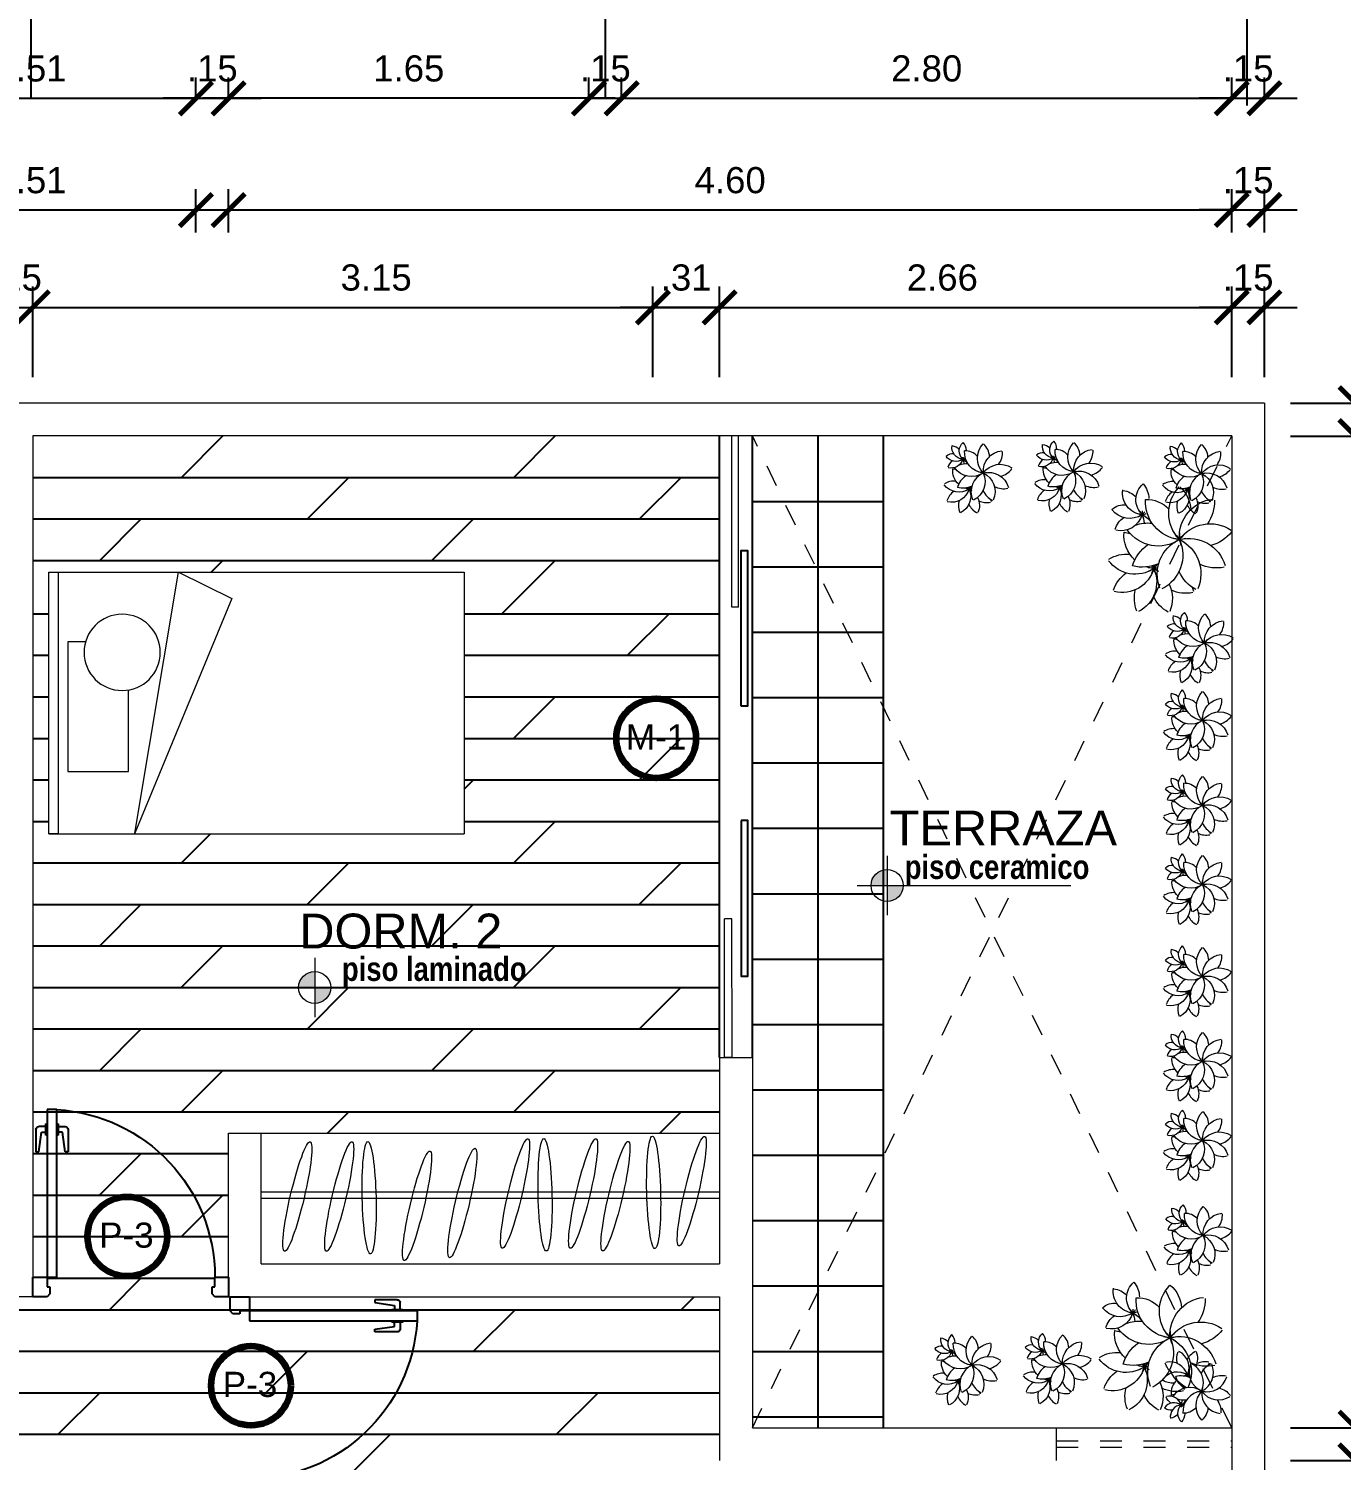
# Model space of a CAD drawing. Header units: millimetres. Extents: x 2204.1 to 2242.3, y 1175.1 to 1221.8.
# Drawn here: x 2229.17 to 2235.2, y 1209.64 to 1216.21 of the extents above; entities that cross this region are included whole.
import ezdxf
from ezdxf.enums import TextEntityAlignment as Align

# ---------------------------------------------------------------- set-up
doc = ezdxf.new("R2010")
doc.units = ezdxf.units.MM
doc.linetypes.add('DASHDOT', pattern=[1, 0.5, -0.25, 0, -0.25])
doc.linetypes.add('HIDDEN2', pattern=[0.1875, 0.125, -0.0625])
for name, color, linetype, lineweight in [('01', 1, 'Continuous', 5), ('CLOSETS', 253, 'Continuous', 18), ('mobiliario', 2, 'Continuous', 18), ('MURO ALTO', 6, 'Continuous', 18), ('PISOS', 253, 'Continuous', 18), ('puertas', 2, 'Continuous', 13), ('TEXTO', 4, 'Continuous', 5), ('VIDRIOS', 124, 'Continuous', 18)]:
    doc.layers.add(name, color=color, linetype=linetype, lineweight=lineweight)
for name, color, linetype in [('CORTE', 8, 'Continuous'), ('DETALLES PUERTAS', 8, 'Continuous'), ('muros', 1, 'Continuous'), ('Textura LINEAS', 253, 'HIDDEN2')]:
    doc.layers.add(name, color=color, linetype=linetype)
doc.styles.add('ROMAND', font='arial.ttf')
doc.styles.get("Standard").update_dxf_attribs({"font": 'arial.ttf'})
doc.styles.add('technicbold', font='techb___.ttf', dxfattribs={"height": 0.17})
doc.dimstyles.new('ARVIM', dxfattribs={"dimscale": 0.12, "dimtxt": 1, "dimasz": 1.25, "dimexe": 0.8, "dimexo": 1, "dimtad": 2, "dimtih": 1, "dimtoh": 1, "dimzin": 4, "dimdsep": 46, "dimtxsty": 'ROMAND', "dimblk": 'ARCHTICK', "dimcen": 0, "dimdle": 1, "dimclrd": 1, "dimclre": 1, "dimclrt": 251, "dimadec": 0, "dimazin": 0, "dimtfac": 1, "dimtix": 1, "dimtmove": 0, "dimatfit": 3, "dimldrblk": 'ARCHTICK', "dimfxl": 1, "dimarcsym": 0})

# ---------------------------------------------------------------- blocks, each defined once
blk = doc.blocks.new('rfg')
at = {"layer": 'mobiliario'}
for p, q in [((530.5311, -128.721), (530.5311, -126.816)), ((531.7311, -126.816), (530.5311, -126.816)), ((531.7311, -128.676), (531.7311, -126.816)), ((530.5311, -128.676), (531.7311, -128.676)), ((530.5311, -128.676), (530.5311, -128.721)), ((531.7311, -128.721), (531.7311, -128.676)), ((530.5311, -128.721), (531.7311, -128.721))]:
    blk.add_line(p, q, dxfattribs=at)
for points in [[(530.5332, -128.326), (531.7311, -128.126), (531.6107, -127.8805), (530.5332, -128.326)], [(531.412, -128.5524), (531.412, -128.634), (530.8166, -128.634), (530.8166, -128.3556), (531.1908, -128.3556)]]:
    blk.add_lwpolyline(points, dxfattribs=at)
blk.add_circle((531.3634, -128.3843), 0.175, dxfattribs=at)
blk = doc.blocks.new('_ARCHTICK')
at = {"color": 0, "linetype": 'ByBlock', "const_width": 0.15}
blk.add_lwpolyline([(-0.5, -0.5), (0.5, 0.5)], dxfattribs=at)
blk = doc.blocks.new('*D67')
at = {"layer": 'DEFPOINTS', "color": 0, "transparency": 16777216}
for p in [(2234.8441, 1215.3753), (2234.6943, 1215.1519), (2234.8441, 1215.1519)]:
    blk.add_point(p, dxfattribs=at)
at = {"layer": 'muros', "color": 1, "lineweight": -2, "transparency": 16777216}
for p, q in [((2234.6943, 1215.2719), (2234.6943, 1215.4713)), ((2234.8441, 1215.2719), (2234.8441, 1215.4713)), ((2234.6943, 1215.3753), (2234.5443, 1215.3753)), ((2234.6943, 1215.3753), (2234.8441, 1215.3753)), ((2234.8441, 1215.3753), (2234.9941, 1215.3753))]:
    blk.add_line(p, q, dxfattribs=at)
at = {"layer": 'muros', "color": 1, "lineweight": -2, "transparency": 16777216, "xscale": 0.15, "yscale": 0.15, "zscale": 0.15}
blk.add_blockref('_ARCHTICK', (2234.6943, 1215.3753), dxfattribs=at)
at = {"layer": 'muros', "color": 1, "lineweight": -2, "transparency": 16777216, "xscale": 0.15, "yscale": 0.15, "zscale": 0.15, "rotation": 180}
blk.add_blockref('_ARCHTICK', (2234.8441, 1215.3753), dxfattribs=at)
at = {"layer": 'muros', "color": 251, "lineweight": 200, "transparency": 16777216, "insert": (2234.7692, 1215.5115), "char_height": 0.12, "attachment_point": 5, "style": 'ROMAND'}
blk.add_mtext('.15', dxfattribs=at)
blk = doc.blocks.new('*D68')
at = {"layer": 'DEFPOINTS', "color": 0, "transparency": 16777216}
for p in [(2234.8441, 1215.8878), (2234.6943, 1202.8192), (2234.8441, 1202.8192)]:
    blk.add_point(p, dxfattribs=at)
at = {"layer": 'muros', "color": 1, "lineweight": -2, "transparency": 16777216}
for p, q in [((2234.6943, 1215.8758), (2234.6943, 1215.9838)), ((2234.8441, 1215.8758), (2234.8441, 1215.9838)), ((2234.6943, 1215.8878), (2234.5443, 1215.8878)), ((2234.6943, 1215.8878), (2234.8441, 1215.8878)), ((2234.8441, 1215.8878), (2234.9941, 1215.8878))]:
    blk.add_line(p, q, dxfattribs=at)
at = {"layer": 'muros', "color": 1, "lineweight": -2, "transparency": 16777216, "xscale": 0.15, "yscale": 0.15, "zscale": 0.15}
blk.add_blockref('_ARCHTICK', (2234.6943, 1215.8878), dxfattribs=at)
at = {"layer": 'muros', "color": 1, "lineweight": -2, "transparency": 16777216, "xscale": 0.15, "yscale": 0.15, "zscale": 0.15, "rotation": 180}
blk.add_blockref('_ARCHTICK', (2234.8441, 1215.8878), dxfattribs=at)
at = {"layer": 'muros', "color": 251, "lineweight": 200, "transparency": 16777216, "insert": (2234.7692, 1216.0241), "char_height": 0.12, "attachment_point": 5, "style": 'ROMAND'}
blk.add_mtext('.15', dxfattribs=at)
blk = doc.blocks.new('*D96')
at = {"layer": 'DEFPOINTS', "color": 0, "transparency": 16777216}
for p in [(2229.9419, 1215.8878), (2229.9419, 1215.3327), (2228.4288, 1214.3385)]:
    blk.add_point(p, dxfattribs=at)
at = {"layer": 'muros', "color": 1, "lineweight": -2, "transparency": 16777216}
for p, q in [((2228.4288, 1215.8758), (2228.4288, 1215.9838)), ((2229.9419, 1215.8758), (2229.9419, 1215.9838)), ((2228.3088, 1215.8878), (2230.0619, 1215.8878))]:
    blk.add_line(p, q, dxfattribs=at)
at = {"layer": 'muros', "color": 1, "lineweight": -2, "transparency": 16777216, "xscale": 0.15, "yscale": 0.15, "zscale": 0.15, "rotation": 180}
blk.add_blockref('_ARCHTICK', (2228.4288, 1215.8878), dxfattribs=at)
at = {"layer": 'muros', "color": 1, "lineweight": -2, "transparency": 16777216, "xscale": 0.15, "yscale": 0.15, "zscale": 0.15}
blk.add_blockref('_ARCHTICK', (2229.9419, 1215.8878), dxfattribs=at)
at = {"layer": 'muros', "color": 251, "lineweight": 200, "transparency": 16777216, "insert": (2229.1854, 1216.0241), "char_height": 0.12, "attachment_point": 5, "style": 'ROMAND'}
blk.add_mtext('1.51', dxfattribs=at)
blk = doc.blocks.new('*D97')
at = {"layer": 'DEFPOINTS', "color": 0, "transparency": 16777216}
for p in [(2230.0919, 1215.8878), (2229.9419, 1215.3327), (2230.0919, 1215.3327)]:
    blk.add_point(p, dxfattribs=at)
at = {"layer": 'muros', "color": 1, "lineweight": -2, "transparency": 16777216}
for p, q in [((2229.9419, 1215.8758), (2229.9419, 1215.9838)), ((2230.0919, 1215.8758), (2230.0919, 1215.9838)), ((2229.9419, 1215.8878), (2229.7919, 1215.8878)), ((2229.9419, 1215.8878), (2230.0919, 1215.8878)), ((2230.0919, 1215.8878), (2230.2419, 1215.8878))]:
    blk.add_line(p, q, dxfattribs=at)
at = {"layer": 'muros', "color": 1, "lineweight": -2, "transparency": 16777216, "xscale": 0.15, "yscale": 0.15, "zscale": 0.15}
blk.add_blockref('_ARCHTICK', (2229.9419, 1215.8878), dxfattribs=at)
at = {"layer": 'muros', "color": 1, "lineweight": -2, "transparency": 16777216, "xscale": 0.15, "yscale": 0.15, "zscale": 0.15, "rotation": 180}
blk.add_blockref('_ARCHTICK', (2230.0919, 1215.8878), dxfattribs=at)
at = {"layer": 'muros', "color": 251, "lineweight": 200, "transparency": 16777216, "insert": (2230.0169, 1216.0241), "char_height": 0.12, "attachment_point": 5, "style": 'ROMAND'}
blk.add_mtext('.15', dxfattribs=at)
blk = doc.blocks.new('*D98')
at = {"layer": 'DEFPOINTS', "color": 0, "transparency": 16777216}
for p in [(2230.0919, 1215.8878), (2230.0919, 1215.3327), (2231.7453, 1214.4885)]:
    blk.add_point(p, dxfattribs=at)
at = {"layer": 'muros', "color": 1, "lineweight": -2, "transparency": 16777216}
for p, q in [((2230.0919, 1215.8758), (2230.0919, 1215.9838)), ((2231.7453, 1215.8758), (2231.7453, 1215.9838)), ((2231.8653, 1215.8878), (2229.9719, 1215.8878))]:
    blk.add_line(p, q, dxfattribs=at)
at = {"layer": 'muros', "color": 1, "lineweight": -2, "transparency": 16777216, "xscale": 0.15, "yscale": 0.15, "zscale": 0.15, "rotation": 180}
blk.add_blockref('_ARCHTICK', (2230.0919, 1215.8878), dxfattribs=at)
at = {"layer": 'muros', "color": 1, "lineweight": -2, "transparency": 16777216, "xscale": 0.15, "yscale": 0.15, "zscale": 0.15}
blk.add_blockref('_ARCHTICK', (2231.7453, 1215.8878), dxfattribs=at)
at = {"layer": 'muros', "color": 251, "lineweight": 200, "transparency": 16777216, "insert": (2230.9186, 1216.0241), "char_height": 0.12, "attachment_point": 5, "style": 'ROMAND'}
blk.add_mtext('1.65', dxfattribs=at)
blk = doc.blocks.new('*D99')
at = {"layer": 'DEFPOINTS', "color": 0, "transparency": 16777216}
for p in [(2231.8952, 1215.8878), (2231.7453, 1214.4885), (2231.8952, 1214.4885)]:
    blk.add_point(p, dxfattribs=at)
at = {"layer": 'muros', "color": 1, "lineweight": -2, "transparency": 16777216}
for p, q in [((2231.7453, 1215.8758), (2231.7453, 1215.9838)), ((2231.8952, 1215.8758), (2231.8952, 1215.9838)), ((2231.7453, 1215.8878), (2231.5953, 1215.8878)), ((2231.7453, 1215.8878), (2231.8952, 1215.8878)), ((2231.8952, 1215.8878), (2232.0452, 1215.8878))]:
    blk.add_line(p, q, dxfattribs=at)
at = {"layer": 'muros', "color": 1, "lineweight": -2, "transparency": 16777216, "xscale": 0.15, "yscale": 0.15, "zscale": 0.15}
blk.add_blockref('_ARCHTICK', (2231.7453, 1215.8878), dxfattribs=at)
at = {"layer": 'muros', "color": 1, "lineweight": -2, "transparency": 16777216, "xscale": 0.15, "yscale": 0.15, "zscale": 0.15, "rotation": 180}
blk.add_blockref('_ARCHTICK', (2231.8952, 1215.8878), dxfattribs=at)
at = {"layer": 'muros', "color": 251, "lineweight": 200, "transparency": 16777216, "insert": (2231.8203, 1216.0241), "char_height": 0.12, "attachment_point": 5, "style": 'ROMAND'}
blk.add_mtext('.15', dxfattribs=at)
blk = doc.blocks.new('*D100')
at = {"layer": 'DEFPOINTS', "color": 0, "transparency": 16777216}
for p in [(2234.6941, 1215.8878), (2234.6941, 1215.3321), (2231.8952, 1214.4885)]:
    blk.add_point(p, dxfattribs=at)
at = {"layer": 'muros', "color": 1, "lineweight": -2, "transparency": 16777216}
for p, q in [((2231.8952, 1215.8758), (2231.8952, 1215.9838)), ((2234.6941, 1215.8758), (2234.6941, 1215.9838)), ((2231.7752, 1215.8878), (2234.8141, 1215.8878))]:
    blk.add_line(p, q, dxfattribs=at)
at = {"layer": 'muros', "color": 1, "lineweight": -2, "transparency": 16777216, "xscale": 0.15, "yscale": 0.15, "zscale": 0.15, "rotation": 180}
blk.add_blockref('_ARCHTICK', (2231.8952, 1215.8878), dxfattribs=at)
at = {"layer": 'muros', "color": 1, "lineweight": -2, "transparency": 16777216, "xscale": 0.15, "yscale": 0.15, "zscale": 0.15}
blk.add_blockref('_ARCHTICK', (2234.6941, 1215.8878), dxfattribs=at)
at = {"layer": 'muros', "color": 251, "lineweight": 200, "transparency": 16777216, "insert": (2233.2947, 1216.0241), "char_height": 0.12, "attachment_point": 5, "style": 'ROMAND'}
blk.add_mtext('2.80', dxfattribs=at)
blk = doc.blocks.new('*D113')
at = {"layer": 'DEFPOINTS', "color": 0, "transparency": 16777216}
for p in [(2229.9419, 1215.3753), (2228.4288, 1215.1519), (2229.9419, 1215.1519)]:
    blk.add_point(p, dxfattribs=at)
at = {"layer": 'muros', "color": 1, "lineweight": -2, "transparency": 16777216}
for p, q in [((2228.4288, 1215.2719), (2228.4288, 1215.4713)), ((2229.9419, 1215.2719), (2229.9419, 1215.4713)), ((2228.3088, 1215.3753), (2230.0619, 1215.3753))]:
    blk.add_line(p, q, dxfattribs=at)
at = {"layer": 'muros', "color": 1, "lineweight": -2, "transparency": 16777216, "xscale": 0.15, "yscale": 0.15, "zscale": 0.15, "rotation": 180}
blk.add_blockref('_ARCHTICK', (2228.4288, 1215.3753), dxfattribs=at)
at = {"layer": 'muros', "color": 1, "lineweight": -2, "transparency": 16777216, "xscale": 0.15, "yscale": 0.15, "zscale": 0.15}
blk.add_blockref('_ARCHTICK', (2229.9419, 1215.3753), dxfattribs=at)
at = {"layer": 'muros', "color": 251, "lineweight": 200, "transparency": 16777216, "insert": (2229.1854, 1215.5115), "char_height": 0.12, "attachment_point": 5, "style": 'ROMAND'}
blk.add_mtext('1.51', dxfattribs=at)
blk = doc.blocks.new('*D114')
at = {"layer": 'DEFPOINTS', "color": 0, "transparency": 16777216}
for p in [(2234.6943, 1215.3753), (2230.0919, 1215.1519), (2234.6943, 1215.1519)]:
    blk.add_point(p, dxfattribs=at)
at = {"layer": 'muros', "color": 1, "lineweight": -2, "transparency": 16777216}
for p, q in [((2230.0919, 1215.2719), (2230.0919, 1215.4713)), ((2234.6943, 1215.2719), (2234.6943, 1215.4713)), ((2229.9719, 1215.3753), (2234.8143, 1215.3753))]:
    blk.add_line(p, q, dxfattribs=at)
at = {"layer": 'muros', "color": 1, "lineweight": -2, "transparency": 16777216, "xscale": 0.15, "yscale": 0.15, "zscale": 0.15, "rotation": 180}
blk.add_blockref('_ARCHTICK', (2230.0919, 1215.3753), dxfattribs=at)
at = {"layer": 'muros', "color": 1, "lineweight": -2, "transparency": 16777216, "xscale": 0.15, "yscale": 0.15, "zscale": 0.15}
blk.add_blockref('_ARCHTICK', (2234.6943, 1215.3753), dxfattribs=at)
at = {"layer": 'muros', "color": 251, "lineweight": 200, "transparency": 16777216, "insert": (2232.3931, 1215.5115), "char_height": 0.12, "attachment_point": 5, "style": 'ROMAND'}
blk.add_mtext('4.60', dxfattribs=at)
blk = doc.blocks.new('*D159')
at = {"layer": 'DEFPOINTS', "color": 0, "transparency": 16777216}
for p in [(2229.1937, 1214.9285), (2229.0437, 1214.4885), (2229.1937, 1214.4885)]:
    blk.add_point(p, dxfattribs=at)
at = {"layer": 'muros', "color": 1, "lineweight": -2, "transparency": 16777216}
for p, q in [((2229.0437, 1214.6085), (2229.0437, 1215.0245)), ((2229.1937, 1214.6085), (2229.1937, 1215.0245)), ((2229.0437, 1214.9285), (2228.8937, 1214.9285)), ((2229.0437, 1214.9285), (2229.1937, 1214.9285)), ((2229.1937, 1214.9285), (2229.3437, 1214.9285))]:
    blk.add_line(p, q, dxfattribs=at)
at = {"layer": 'muros', "color": 1, "lineweight": -2, "transparency": 16777216, "xscale": 0.15, "yscale": 0.15, "zscale": 0.15}
blk.add_blockref('_ARCHTICK', (2229.0437, 1214.9285), dxfattribs=at)
at = {"layer": 'muros', "color": 1, "lineweight": -2, "transparency": 16777216, "xscale": 0.15, "yscale": 0.15, "zscale": 0.15, "rotation": 180}
blk.add_blockref('_ARCHTICK', (2229.1937, 1214.9285), dxfattribs=at)
at = {"layer": 'muros', "color": 251, "lineweight": 200, "transparency": 16777216, "insert": (2229.1187, 1215.0647), "char_height": 0.12, "attachment_point": 5, "style": 'ROMAND'}
blk.add_mtext('.15', dxfattribs=at)
blk = doc.blocks.new('*D160')
at = {"layer": 'DEFPOINTS', "color": 0, "transparency": 16777216}
for p in [(2232.3441, 1214.9285), (2229.1937, 1214.4885), (2232.3441, 1214.4885)]:
    blk.add_point(p, dxfattribs=at)
at = {"layer": 'muros', "color": 1, "lineweight": -2, "transparency": 16777216}
for p, q in [((2229.1937, 1214.6085), (2229.1937, 1215.0245)), ((2232.3441, 1214.6085), (2232.3441, 1215.0245)), ((2229.0737, 1214.9285), (2232.4641, 1214.9285))]:
    blk.add_line(p, q, dxfattribs=at)
at = {"layer": 'muros', "color": 1, "lineweight": -2, "transparency": 16777216, "xscale": 0.15, "yscale": 0.15, "zscale": 0.15, "rotation": 180}
blk.add_blockref('_ARCHTICK', (2229.1937, 1214.9285), dxfattribs=at)
at = {"layer": 'muros', "color": 1, "lineweight": -2, "transparency": 16777216, "xscale": 0.15, "yscale": 0.15, "zscale": 0.15}
blk.add_blockref('_ARCHTICK', (2232.3441, 1214.9285), dxfattribs=at)
at = {"layer": 'muros', "color": 251, "lineweight": 200, "transparency": 16777216, "insert": (2230.7689, 1215.0648), "char_height": 0.12, "attachment_point": 5, "style": 'ROMAND'}
blk.add_mtext('3.15', dxfattribs=at)
blk = doc.blocks.new('*D173')
at = {"layer": 'DEFPOINTS', "color": 0, "transparency": 16777216}
for p in [(2234.8441, 1214.4885), (2235.2618, 1214.4885), (2234.8441, 1214.3378)]:
    blk.add_point(p, dxfattribs=at)
at = {"layer": 'muros', "color": 1, "lineweight": -2, "transparency": 16777216}
for p, q in [((2235.2618, 1214.2178), (2235.2618, 1214.6085)), ((2234.9641, 1214.4885), (2235.3578, 1214.4885)), ((2234.9641, 1214.3378), (2235.3578, 1214.3378))]:
    blk.add_line(p, q, dxfattribs=at)
at = {"layer": 'muros', "color": 1, "lineweight": -2, "transparency": 16777216, "xscale": 0.15, "yscale": 0.15, "zscale": 0.15}
for p, rotation in [((2235.2618, 1214.4885), 90), ((2235.2618, 1214.3378), 270)]:
    blk.add_blockref('_ARCHTICK', p, dxfattribs=dict(at, rotation=rotation))
at = {"layer": 'muros', "color": 251, "lineweight": 200, "transparency": 16777216, "insert": (2235.4423, 1214.4132), "char_height": 0.12, "attachment_point": 5, "style": 'ROMAND'}
blk.add_mtext('.15', dxfattribs=at)
blk = doc.blocks.new('*D174')
at = {"layer": 'DEFPOINTS', "color": 0, "transparency": 16777216}
for p in [(2234.8725, 1214.3378), (2234.8441, 1209.7878), (2235.2618, 1209.7878)]:
    blk.add_point(p, dxfattribs=at)
at = {"layer": 'muros', "color": 1, "lineweight": -2, "transparency": 16777216}
for p, q in [((2235.2618, 1214.4578), (2235.2618, 1209.6678)), ((2234.9925, 1214.3378), (2235.3578, 1214.3378)), ((2234.9641, 1209.7878), (2235.3578, 1209.7878))]:
    blk.add_line(p, q, dxfattribs=at)
at = {"layer": 'muros', "color": 1, "lineweight": -2, "transparency": 16777216, "xscale": 0.15, "yscale": 0.15, "zscale": 0.15}
for p, rotation in [((2235.2618, 1214.3378), 90), ((2235.2618, 1209.7878), 270)]:
    blk.add_blockref('_ARCHTICK', p, dxfattribs=dict(at, rotation=rotation))
at = {"layer": 'muros', "color": 251, "lineweight": 200, "transparency": 16777216, "insert": (2235.4955, 1212.0628), "char_height": 0.12, "attachment_point": 5, "style": 'ROMAND'}
blk.add_mtext('4.55', dxfattribs=at)
blk = doc.blocks.new('*D175')
at = {"layer": 'DEFPOINTS', "color": 0, "transparency": 16777216}
for p in [(2234.8441, 1209.7878), (2234.8441, 1209.6378), (2235.2618, 1209.6378)]:
    blk.add_point(p, dxfattribs=at)
at = {"layer": 'muros', "color": 1, "lineweight": -2, "transparency": 16777216}
for p, q in [((2235.2618, 1209.7878), (2235.2618, 1209.9378)), ((2234.9641, 1209.7878), (2235.3578, 1209.7878)), ((2235.2618, 1209.7878), (2235.2618, 1209.6378)), ((2234.9641, 1209.6378), (2235.3578, 1209.6378)), ((2235.2618, 1209.6378), (2235.2618, 1209.4878))]:
    blk.add_line(p, q, dxfattribs=at)
at = {"layer": 'muros', "color": 1, "lineweight": -2, "transparency": 16777216, "xscale": 0.15, "yscale": 0.15, "zscale": 0.15}
for p, rotation in [((2235.2618, 1209.7878), 270), ((2235.2618, 1209.6378), 90)]:
    blk.add_blockref('_ARCHTICK', p, dxfattribs=dict(at, rotation=rotation))
at = {"layer": 'muros', "color": 251, "lineweight": 200, "transparency": 16777216, "insert": (2235.4423, 1209.7128), "char_height": 0.12, "attachment_point": 5, "style": 'ROMAND'}
blk.add_mtext('.15', dxfattribs=at)
blk = doc.blocks.new('*D176')
at = {"layer": 'DEFPOINTS', "color": 0, "transparency": 16777216}
for p in [(2234.8441, 1209.6378), (2234.8736, 1206.6379), (2235.2618, 1206.6379)]:
    blk.add_point(p, dxfattribs=at)
at = {"layer": 'muros', "color": 1, "lineweight": -2, "transparency": 16777216}
for p, q in [((2235.2618, 1209.7578), (2235.2618, 1206.5179)), ((2234.9641, 1209.6378), (2235.3578, 1209.6378)), ((2234.9936, 1206.6379), (2235.3578, 1206.6379))]:
    blk.add_line(p, q, dxfattribs=at)
at = {"layer": 'muros', "color": 1, "lineweight": -2, "transparency": 16777216, "xscale": 0.15, "yscale": 0.15, "zscale": 0.15}
for p, rotation in [((2235.2618, 1209.6378), 90), ((2235.2618, 1206.6379), 270)]:
    blk.add_blockref('_ARCHTICK', p, dxfattribs=dict(at, rotation=rotation))
at = {"layer": 'muros', "color": 251, "lineweight": 200, "transparency": 16777216, "insert": (2235.4924, 1208.1379), "char_height": 0.12, "attachment_point": 5, "style": 'ROMAND'}
blk.add_mtext('3.00', dxfattribs=at)
blk = doc.blocks.new('*D185')
at = {"layer": 'DEFPOINTS', "color": 0, "transparency": 16777216}
for p in [(2234.8441, 1214.9285), (2234.6941, 1214.4885), (2234.8441, 1214.4885)]:
    blk.add_point(p, dxfattribs=at)
at = {"layer": 'muros', "color": 1, "lineweight": -2, "transparency": 16777216}
for p, q in [((2234.6941, 1214.6085), (2234.6941, 1215.0245)), ((2234.8441, 1214.6085), (2234.8441, 1215.0245)), ((2234.6941, 1214.9285), (2234.5441, 1214.9285)), ((2234.6941, 1214.9285), (2234.8441, 1214.9285)), ((2234.8441, 1214.9285), (2234.9941, 1214.9285))]:
    blk.add_line(p, q, dxfattribs=at)
at = {"layer": 'muros', "color": 1, "lineweight": -2, "transparency": 16777216, "xscale": 0.15, "yscale": 0.15, "zscale": 0.15}
blk.add_blockref('_ARCHTICK', (2234.6941, 1214.9285), dxfattribs=at)
at = {"layer": 'muros', "color": 1, "lineweight": -2, "transparency": 16777216, "xscale": 0.15, "yscale": 0.15, "zscale": 0.15, "rotation": 180}
blk.add_blockref('_ARCHTICK', (2234.8441, 1214.9285), dxfattribs=at)
at = {"layer": 'muros', "color": 251, "lineweight": 200, "transparency": 16777216, "insert": (2234.7691, 1215.0647), "char_height": 0.12, "attachment_point": 5, "style": 'ROMAND'}
blk.add_mtext('.15', dxfattribs=at)
blk = doc.blocks.new('p7')
at = {"layer": 'DETALLES PUERTAS', "color": 0, "linetype": 'ByBlock'}
for p, q in [((0.6139, 0.035), (0.6139, 0.635)), ((0.6139, 0.635), (0.6489, 0.635)), ((0.6489, 0.635), (0.6489, 0.035)), ((0.6089, 0.5732), (0.5839, 0.5732)), ((0.6089, 0.5832), (0.6089, 0.5432)), ((0.6139, 0.5832), (0.6089, 0.5832)), ((0.6539, 0.5832), (0.6489, 0.5832)), ((0.6539, 0.5432), (0.6539, 0.5832)), ((0.6539, 0.5732), (0.6789, 0.5732)), ((0.5739, 0.5632), (0.5739, 0.4832)), ((0.5839, 0.4832), (0.5939, 0.5532)), ((0.5939, 0.5532), (0.6089, 0.5532)), ((0.6089, 0.5432), (0.6139, 0.5432)), ((0.6489, 0.5432), (0.6539, 0.5432)), ((0.6689, 0.5532), (0.6539, 0.5532)), ((0.6789, 0.4832), (0.6689, 0.5532)), ((0.6889, 0.5632), (0.6889, 0.4832)), ((0.5739, 0.4832), (0.5839, 0.4832)), ((0.6889, 0.4832), (0.6789, 0.4832)), ((0.0489, 0.035), (0, 0.035)), ((0, 0.035), (0, -0.035)), ((0.0489, 0), (0.0489, 0.035)), ((0.0589, 0), (0.0489, 0)), ((0.0589, -0.025), (0.0589, 0)), ((0.6489, 0.035), (0.6139, 0.035)), ((0.6389, 0), (0.6389, -0.025)), ((0.6489, 0), (0.6389, 0)), ((0.6489, 0.035), (0.6489, 0)), ((0.7, 0.035), (0.6489, 0.035)), ((0.7, -0.035), (0.7, 0.035)), ((0, -0.035), (0.0489, -0.035)), ((0.0489, -0.035), (0.0589, -0.025)), ((0.6389, -0.025), (0.6489, -0.035)), ((0.6489, -0.035), (0.7, -0.035))]:
    blk.add_line(p, q, dxfattribs=at)
for centre, radius, start, end in [((0.6489, 0.035), 0.6, 93.3442, 180), ((0.5839, 0.5632), 0.01, 90, 180), ((0.6789, 0.5632), 0.01, 0, 90)]:
    blk.add_arc(centre, radius, start, end, dxfattribs=at)
blk = doc.blocks.new('Nivel')
at = {"layer": '01', "ltscale": 0.8}
h = blk.add_hatch(color=256, dxfattribs=at)
h.paths.add_polyline_path([(0, 0), (0, 0.14, 0.414214), (-0.14, 0)])
h.paths.add_polyline_path([(0, 0), (0, -0.14, 0.414214), (0.14, 0)])
for p, q in [((0, 0.26), (0, -0.26)), ((-0.26, 0), (1.606, 0)), ((0, 0), (0, 0)), ((0, 0), (0, 0))]:
    blk.add_line(p, q, dxfattribs=at)
blk.add_circle((0, 0), 0.14, dxfattribs=at)
blk = doc.blocks.new('Arb-ch-p')
for points in [[(0.1093, 0.201, -0.183994), (0.1252, 0.2694, 0.04513)], [(0.149, 0.1343, 0.438597), (0.1252, 0.2694)], [(0.149, 0.1343, 0.434864), (0.2185, 0.2563)], [(-0.0693, 0.1251, -0.21109), (-0.0349, 0.2326)], [(0, 0, 0.403598), (-0.0327, 0.2329, -0.04513)], [(0, 0, 0.403598), (0.1247, 0.1994, -0.04513)], [(0.0273, 0.1404, -0.226321), (0.1247, 0.1994)], [(0.165, 0.2162, -0.167274), (0.2177, 0.2531, 0.04513)], [(-0.1335, 0.0513, -0.167274), (-0.1801, 0.1512, 0.04513)], [(0, 0, 0.403598), (-0.1747, 0.1574, -0.04513)], [(0.149, 0.1343, 0.146284), (0.1131, 0.0905, -0.04513)], [(0.149, 0.1343, -0.043359), (0.1319, 0.1346, 0.04513)], [(0.149, 0.1343, -0.043359), (0.1357, 0.1235, 0.04513)], [(0.149, 0.1343, -0.043359), (0.1361, 0.1455, 0.04513)], [(0.149, 0.1343, 0.100856), (0.146, 0.0949, -0.04513)], [(0.149, 0.1343, -0.043359), (0.1458, 0.1175, 0.04513)], [(0.149, 0.1343, -0.043359), (0.1464, 0.1512, 0.04513)], [(0.149, 0.1343, 0.403598), (0.2796, 0.1766, -0.04513)], [(0.149, 0.1343, -0.043359), (0.1579, 0.1489, 0.04513)], [(0.149, 0.1343, -0.043359), (0.1652, 0.1398, 0.04513)], [(0.149, 0.1343, 0.403598), (0.2763, 0.0828, -0.04513)], [(0.149, 0.1343, -0.043359), (0.1573, 0.1193, 0.04513)], [(0.149, 0.1343, -0.043359), (0.165, 0.1281, 0.04513)], [(0.2139, 0.1868, -0.226321), (0.2796, 0.1766)], [(0.2325, 0.1328, -0.167274), (0.278, 0.0873, 0.04513)], [(0, 0, 0.414018), (0.2246, 0.0765)], [(0.1111, 0.09, -0.110777), (0.1853, 0.0918, 0.04513)], [(0.2106, -0.0622, 0.233737), (0.2403, 0.0683)], [(0.2154, 0.0587, -0.01296), (0.2403, 0.0683)], [(-0.1352, -0.0465, -0.167274), (-0.2352, 0, 0.04513)], [(0, 0, 0.403598), (-0.235, 0.0083, -0.04513)], [(0, 0, 0.403598), (-0.1853, -0.1447, -0.04513)], [(0, 0, -0.043359), (-0.0293, 0.0005, 0.04513)], [(0, 0, -0.043359), (-0.0228, -0.0185, 0.04513)], [(0, 0, -0.043359), (-0.0221, 0.0192, 0.04513)], [(0, 0, 0.403598), (0.1103, -0.2077, -0.04513)], [(0, 0, -0.043359), (-0.0056, -0.0288, 0.04513)], [(0, 0, -0.043359), (-0.0046, 0.029, 0.04513)], [(0, 0, -0.043359), (0.0151, 0.0251, 0.04513)], [(0, 0, -0.043359), (0.0277, 0.0095, 0.04513)], [(0, 0, -0.043359), (0.0274, -0.0105, 0.04513)], [(0, 0, 0.403598), (-0.049, -0.23, -0.04513)], [(0, 0, -0.403598), (0.1176, -0.2036, 0.04513)], [(0.1323, -0.1118, 0.403598), (0.3273, -0.0485, -0.04513)], [(0.143, -0.0025, -0.172591), (0.2249, -0.087)], [(0.2292, -0.0334, -0.167274), (0.325, -0.0417, 0.04513)], [(-0.0737, -0.1226, -0.167274), (-0.1801, -0.1512, 0.04513)], [(-0.0723, -0.1123, -0.001273), (-0.0728, -0.1118, 0.04513)], [(-0.0703, -0.1025, 0.005323), (-0.0727, -0.1046, -0.04513)], [(0.1079, -0.0938, 0.163977), (0.2249, -0.087)], [(0.1323, -0.1118, -0.043359), (0.1124, -0.1279, 0.04513)], [(0.1323, -0.1118, -0.043359), (0.113, -0.095, 0.04513)], [(0.1323, -0.1118, 0.042709), (0.1133, -0.0953, -0.04513)], [(0.1323, -0.1118, 0.030163), (0.1145, -0.111, -0.04513)], [(0.1323, -0.1118, -0.029621), (0.1148, -0.112, 0.04513)], [(0.1323, -0.1118, 0.030874), (0.1178, -0.1229, -0.04513)], [(0.1323, -0.1118, 0.403598), (0.2285, -0.2929, -0.04513)], [(0.1323, -0.1118, -0.043359), (0.1274, -0.1369, 0.04513)], [(0.1323, -0.1118, -0.022933), (0.1296, -0.0985, 0.04513)], [(0.1323, -0.1118, 0.022349), (0.1308, -0.0987, -0.04513)], [(0.1323, -0.1118, -0.023455), (0.1389, -0.0997, 0.04513)], [(0.1323, -0.1118, 0.024355), (0.1401, -0.0998, -0.04513)], [(0.1323, -0.1118, 0.05643), (0.1634, -0.1002, -0.04513)], [(0.1323, -0.1118, -0.043359), (0.1565, -0.1035, 0.04513)], [(0.1323, -0.1118, -0.043359), (0.1561, -0.121, 0.04513)], [(0.1323, -0.1118, -0.043359), (0.1447, -0.1342, 0.04513)], [(0.1323, -0.1118, 0.403598), (0.3224, -0.1887, -0.04513)], [(0.257, -0.114, -0.167274), (0.325, -0.182, 0.04513)], [(0.0223, -0.1412, -0.167274), (-0.0408, -0.2316, 0.04513)], [(0.0241, -0.1438, 0.007513), (0.0207, -0.1466, -0.04513)], [(0.0738, -0.1907, 0.217553), (0.0896, -0.3124, -0.04513)], [(-0.0253, -0.2188, 0.033271), (-0.0294, -0.238, -0.04513)], [(0.068, -0.2187, -0.167274), (-0.0248, -0.2437, 0.04513)], [(0.1518, -0.235, -0.167274), (0.0967, -0.3138, 0.04513)], [(0.2264, -0.1937, -0.167274), (0.2348, -0.2894, 0.04513)]]:
    blk.add_lwpolyline(points, format="xyb")
blk = doc.blocks.new('*D377')
at = {"color": 1, "lineweight": -2, "transparency": 16777216}
for p, q in [((2232.0386, 1214.6085), (2232.0386, 1215.0245)), ((2232.3441, 1214.6085), (2232.3441, 1215.0245)), ((2232.0386, 1214.9285), (2231.8886, 1214.9285)), ((2232.3441, 1214.9285), (2232.0386, 1214.9285)), ((2232.3441, 1214.9285), (2232.4941, 1214.9285))]:
    blk.add_line(p, q, dxfattribs=at)
at = {"layer": 'DEFPOINTS', "color": 0, "transparency": 16777216}
for p in [(2232.0386, 1214.9285), (2232.0386, 1214.4885), (2232.3441, 1214.4885)]:
    blk.add_point(p, dxfattribs=at)
at = {"color": 1, "lineweight": -2, "transparency": 16777216, "xscale": 0.15, "yscale": 0.15, "zscale": 0.15}
blk.add_blockref('_ARCHTICK', (2232.0386, 1214.9285), dxfattribs=at)
at = {"color": 1, "lineweight": -2, "transparency": 16777216, "xscale": 0.15, "yscale": 0.15, "zscale": 0.15, "rotation": 180}
blk.add_blockref('_ARCHTICK', (2232.3441, 1214.9285), dxfattribs=at)
at = {"color": 251, "lineweight": 200, "transparency": 16777216, "insert": (2232.1913, 1215.0648), "char_height": 0.12, "attachment_point": 5, "style": 'ROMAND'}
blk.add_mtext('.31', dxfattribs=at)
blk = doc.blocks.new('*D378')
at = {"color": 1, "lineweight": -2, "transparency": 16777216}
for p, q in [((2232.0386, 1214.6085), (2232.0386, 1215.0245)), ((2234.6941, 1214.6085), (2234.6941, 1215.0245)), ((2231.9186, 1214.9285), (2234.8141, 1214.9285))]:
    blk.add_line(p, q, dxfattribs=at)
at = {"layer": 'DEFPOINTS', "color": 0, "transparency": 16777216}
for p in [(2234.6941, 1214.9285), (2232.0386, 1214.4885), (2234.6941, 1214.4885)]:
    blk.add_point(p, dxfattribs=at)
at = {"color": 1, "lineweight": -2, "transparency": 16777216, "xscale": 0.15, "yscale": 0.15, "zscale": 0.15, "rotation": 180}
blk.add_blockref('_ARCHTICK', (2232.0386, 1214.9285), dxfattribs=at)
at = {"color": 1, "lineweight": -2, "transparency": 16777216, "xscale": 0.15, "yscale": 0.15, "zscale": 0.15}
blk.add_blockref('_ARCHTICK', (2234.6941, 1214.9285), dxfattribs=at)
at = {"color": 251, "lineweight": 200, "transparency": 16777216, "insert": (2233.3663, 1215.0647), "char_height": 0.12, "attachment_point": 5, "style": 'ROMAND'}
blk.add_mtext('2.66', dxfattribs=at)

msp = doc.modelspace()

# ---------------------------------------------------------------- linework, layer by layer
at = {"layer": 'CLOSETS', "color": 251}
for p, q in [((2232.3452, 1210.8689), (2230.2417, 1210.8689)), ((2232.3452, 1210.8389), (2230.2417, 1210.8389))]:
    msp.add_line(p, q, dxfattribs=at)
at = {"layer": 'CLOSETS'}
for centre in [(2230.4072, 1210.8485), (2230.5993, 1210.8485), (2230.9566, 1210.806), (2231.1641, 1210.8185), (2231.4063, 1210.8622), (2231.7185, 1210.8622), (2231.8668, 1210.8497), (2232.2168, 1210.873)]:
    msp.add_ellipse(centre, major_axis=(-0.059, -0.2511), ratio=0.122679, dxfattribs=at)
for centre in [(2230.7367, 1210.8428), (2231.5437, 1210.8565), (2232.042, 1210.8673)]:
    msp.add_ellipse(centre, major_axis=(-0.006, 0.2579), ratio=0.122679, start_param=3.141593, end_param=9.424778, dxfattribs=at)
at = {"layer": 'CORTE', "color": 11, "linetype": 'DASHDOT'}
for points in [[(2229.1854, 1215.8878), (2229.1854, 1217.2571)], [(2231.8203, 1215.8878), (2231.8203, 1217.2639)], [(2234.7648, 1215.8544), (2234.7648, 1217.2074)]]:
    msp.add_lwpolyline(points, dxfattribs=at)
at = {"layer": 'MURO ALTO'}
for p, q in [((2234.8441, 1214.4885), (2213.9956, 1214.4885)), ((2234.8441, 1214.4885), (2234.8441, 1209.2385)), ((2234.8441, 1214.4885), (2234.8441, 1206.9885)), ((2232.4949, 1214.3385), (2229.1937, 1214.3385)), ((2229.1937, 1214.3385), (2229.1937, 1210.3889)), ((2234.6941, 1214.3385), (2232.4941, 1214.3385)), ((2234.6941, 1214.3385), (2234.6941, 1209.4889)), ((2234.6941, 1214.3385), (2234.6941, 1209.4889)), ((2234.6941, 1214.3385), (2234.6941, 1211.9885)), ((2234.6941, 1214.3378), (2234.6941, 1209.4889)), ((2234.6941, 1211.9885), (2234.6941, 1209.4889)), ((2232.3441, 1211.4871), (2232.3441, 1210.5389)), ((2232.3441, 1211.4871), (2232.4949, 1211.4871)), ((2232.4949, 1211.4871), (2232.4949, 1209.7878)), ((2230.0917, 1211.1389), (2230.2417, 1211.1389)), ((2230.0917, 1210.5389), (2230.0917, 1211.1389)), ((2230.2417, 1210.5389), (2230.2417, 1211.1389)), ((2230.0917, 1210.3889), (2230.0917, 1210.5389)), ((2230.2417, 1210.5389), (2232.3441, 1210.5389)), ((2230.0917, 1210.3889), (2232.3441, 1210.3889)), ((2230.5946, 1210.3889), (2230.7446, 1210.3889)), ((2232.3441, 1210.3889), (2232.3441, 1209.6378)), ((2232.4949, 1209.7878), (2234.6941, 1209.7878)), ((2233.8897, 1209.6378), (2233.8898, 1209.7878))]:
    msp.add_line(p, q, dxfattribs=at)
msp.add_lwpolyline([(2229.1937, 1210.3889), (2226.9455, 1210.3889)], dxfattribs=at)
at = {"layer": 'muros'}
for points in [[(2232.4432, 1213.0982), (2232.443, 1213.8132), (2232.473, 1213.8133), (2232.4732, 1213.0983)], [(2232.4433, 1212.5743), (2232.4434, 1211.8593), (2232.4734, 1211.8593), (2232.4733, 1212.5743)]]:
    msp.add_lwpolyline(points, close=True, dxfattribs=at)
at = {"layer": 'muros', "lineweight": 200}
for centre in [(2232.0536, 1212.9509), (2229.6271, 1210.6651), (2230.1943, 1209.9803)]:
    msp.add_circle(centre, 0.1824, dxfattribs=at)
at = {"layer": 'PISOS'}
msp.add_line((2230.2417, 1211.1389), (2232.3453, 1211.1389), dxfattribs=at)
at = {"layer": 'Textura LINEAS', "linetype": 'ByBlock'}
for p, q in [((2229.8761, 1214.1485), (2230.066, 1214.3385)), ((2231.4, 1214.1485), (2231.59, 1214.3385)), ((2232.3441, 1211.4871), (2232.3441, 1214.3385)), ((2232.4949, 1211.4871), (2232.4949, 1214.3385)), ((2232.7953, 1214.3368), (2232.7953, 1209.7856)), ((2233.0953, 1214.3368), (2233.0953, 1209.7856)), ((2229.1937, 1214.1485), (2232.3442, 1214.1485)), ((2230.4534, 1213.958), (2230.6439, 1214.1485)), ((2231.9774, 1213.958), (2232.1679, 1214.1485)), ((2233.0953, 1214.0365), (2232.4953, 1214.0365)), ((2229.1937, 1213.958), (2232.3442, 1213.958)), ((2229.5009, 1213.7675), (2229.6914, 1213.958)), ((2231.0249, 1213.7675), (2231.2154, 1213.958)), ((2229.1937, 1213.7675), (2232.3443, 1213.7675)), ((2230.0115, 1213.7129), (2230.066, 1213.7675)), ((2231.345, 1213.5224), (2231.59, 1213.7675)), ((2233.0953, 1213.7365), (2232.4953, 1213.7365)), ((2229.1937, 1213.5224), (2229.2669, 1213.5224)), ((2231.1719, 1213.5224), (2232.3443, 1213.5224)), ((2231.9223, 1213.3319), (2232.1128, 1213.5224)), ((2233.0953, 1213.4365), (2232.4953, 1213.4365)), ((2229.1937, 1213.3319), (2229.2669, 1213.3319)), ((2231.1719, 1213.3319), (2232.3443, 1213.3319)), ((2229.1937, 1213.1414), (2229.2669, 1213.1414)), ((2231.1719, 1213.1414), (2232.3443, 1213.1414)), ((2231.4, 1212.9514), (2231.59, 1213.1414)), ((2233.0953, 1213.1365), (2232.4953, 1213.1365)), ((2229.1937, 1212.9509), (2229.2669, 1212.9509)), ((2231.1719, 1212.9509), (2232.3443, 1212.9509)), ((2231.9774, 1212.761), (2232.1679, 1212.9515)), ((2233.0953, 1212.8365), (2232.4953, 1212.8365)), ((2229.1937, 1212.7604), (2229.2669, 1212.7604)), ((2231.1719, 1212.7175), (2231.2154, 1212.761)), ((2231.1719, 1212.7604), (2232.3443, 1212.7604)), ((2229.1937, 1212.5699), (2229.2669, 1212.5699)), ((2231.1719, 1212.5699), (2232.3443, 1212.5699)), ((2231.4, 1212.3799), (2231.59, 1212.5699)), ((2233.0953, 1212.5365), (2232.4953, 1212.5365)), ((2229.8761, 1212.38), (2230.009, 1212.5129)), ((2229.1937, 1212.3794), (2232.3443, 1212.3794)), ((2230.4534, 1212.1895), (2230.6439, 1212.38)), ((2231.9774, 1212.1895), (2232.1679, 1212.38)), ((2229.1937, 1212.1889), (2232.3443, 1212.1889)), ((2229.5009, 1211.999), (2229.6914, 1212.1895)), ((2231.0249, 1211.999), (2231.2154, 1212.1895)), ((2233.0953, 1212.2365), (2232.4953, 1212.2365)), ((2229.1937, 1211.9984), (2232.3443, 1211.9984)), ((2229.8761, 1211.8085), (2230.066, 1211.9984)), ((2231.4, 1211.8084), (2231.59, 1211.9984)), ((2233.0953, 1211.9365), (2232.4953, 1211.9365)), ((2229.1937, 1211.8079), (2232.3443, 1211.8079)), ((2230.4534, 1211.618), (2230.6439, 1211.8085)), ((2231.9774, 1211.618), (2232.1679, 1211.8085)), ((2229.1937, 1211.6174), (2232.3443, 1211.6174)), ((2229.5009, 1211.4275), (2229.6914, 1211.618)), ((2231.0249, 1211.4275), (2231.2154, 1211.618)), ((2233.0953, 1211.6365), (2232.4953, 1211.6365)), ((2229.1937, 1211.4269), (2232.3443, 1211.4269)), ((2229.8761, 1211.237), (2230.066, 1211.4269)), ((2231.4, 1211.2369), (2231.59, 1211.4269)), ((2233.0953, 1211.3365), (2232.4953, 1211.3365)), ((2229.1937, 1211.2364), (2232.3443, 1211.2364)), ((2230.5458, 1211.1389), (2230.6439, 1211.237)), ((2232.0698, 1211.1389), (2232.1679, 1211.237)), ((2229.1937, 1211.0459), (2230.0917, 1211.0459)), ((2229.5009, 1210.856), (2229.6914, 1211.0465)), ((2233.0953, 1211.0365), (2232.4953, 1211.0365)), ((2229.1937, 1210.8554), (2230.0917, 1210.8554)), ((2229.8761, 1210.6655), (2230.066, 1210.8554)), ((2233.0953, 1210.7365), (2232.4953, 1210.7365)), ((2229.1937, 1210.6649), (2230.0917, 1210.6649)), ((2229.2592, 1210.4744), (2230.029, 1210.4744)), ((2229.5453, 1210.3289), (2229.6914, 1210.475)), ((2233.0953, 1210.4365), (2232.4953, 1210.4365)), ((2232.1679, 1210.3289), (2232.2279, 1210.3889)), ((2222.9203, 1210.3289), (2232.3454, 1210.3289)), ((2231.2154, 1210.1384), (2231.4059, 1210.3289)), ((2222.9191, 1210.1384), (2232.3454, 1210.1384)), ((2230.2629, 1209.9479), (2230.4534, 1210.1384)), ((2233.0953, 1210.1365), (2232.4953, 1210.1365)), ((2222.9191, 1209.9479), (2232.3455, 1209.9479)), ((2229.3104, 1209.7574), (2229.5009, 1209.9479)), ((2231.5964, 1209.7574), (2231.7869, 1209.9479)), ((2233.0953, 1209.8365), (2232.4953, 1209.8365)), ((2222.9191, 1209.7574), (2232.3455, 1209.7574)), ((2230.6439, 1209.5669), (2230.8344, 1209.7574))]:
    msp.add_line(p, q, dxfattribs=at)
at = {"layer": 'VIDRIOS'}
for p, q in [((2232.401, 1213.553), (2232.4009, 1214.3385)), ((2232.431, 1213.553), (2232.4309, 1214.3385)), ((2232.431, 1213.553), (2232.401, 1213.553)), ((2232.3668, 1211.4871), (2232.3668, 1212.123)), ((2232.4013, 1212.123), (2232.3668, 1212.123)), ((2232.4015, 1211.4871), (2232.4013, 1212.123)), ((2232.4015, 1211.4871), (2232.3669, 1211.4871))]:
    msp.add_line(p, q, dxfattribs=at)
at = {"layer": 'VIDRIOS', "linetype": 'HIDDEN2', "ltscale": 0.7}
for p, q in [((2234.6941, 1209.7878), (2232.4949, 1214.3385)), ((2232.4949, 1209.7878), (2234.6941, 1214.3385)), ((2233.8898, 1209.7278), (2234.6941, 1209.7278)), ((2233.8898, 1209.6978), (2234.6941, 1209.6978))]:
    msp.add_line(p, q, dxfattribs=at)

# ---------------------------------------------------------------- block references
at = {"layer": '01', "xscale": 0.5247559576633212, "yscale": 0.5247559576633212, "zscale": 0.8073168571284746}
for p in [(2233.1128, 1212.2758), (2230.4868, 1211.8078)]:
    msp.add_blockref('Nivel', p, dxfattribs=at)
at = {"layer": 'CLOSETS', "color": 251}
for p, xscale, yscale, zscale, rotation in [((2233.5542, 1214.1686), -0.5653969477402442, 0.5653969477862121, 0.5653969473596206, 8.265856099397082), ((2233.9693, 1214.1743), -0.5653969477402442, 0.5653969477862121, 0.5653969473596206, 8.265856099397082), ((2234.5561, 1214.1659), -0.5653969477402442, 0.5653969477862121, 0.5653969473596206, 8.265856099397082), ((2234.4543, 1213.8633), -1.025466432182478, 1.025466432794927, 1.025466431623073, 8.265856101103237), ((2234.5694, 1213.3883), -0.5653969477402442, 0.5653969477862121, 0.5653969473596206, 8.265856099397082), ((2234.5603, 1213.0323), -0.5653969477402442, 0.5653969477862121, 0.5653969473596206, 8.265856099397082), ((2234.5603, 1212.6431), -0.5653969477402442, 0.5653969477862121, 0.5653969473596206, 8.265856099397082), ((2234.5603, 1212.2797), -0.5653969477402442, 0.5653969477862121, 0.5653969473596206, 8.265856099397082), ((2234.5603, 1211.8575), -0.5653969477402442, 0.5653969477862121, 0.5653969473596206, 8.265856099397082), ((2234.5603, 1211.4682), -0.5653969477402442, 0.5653969477862121, 0.5653969473596206, 8.265856099397082), ((2234.5603, 1211.1048), -0.5653969477402442, 0.5653969477862121, 0.5653969473596206, 8.265856099397082), ((2234.5631, 1210.6697), -0.5653969477402442, 0.5653969477862121, 0.5653969473596206, 8.265856099397082), ((2234.4112, 1210.2003), -1.025466432182478, 1.025466432794927, 1.025466431623073, 8.265856101103237), ((2233.5026, 1210.0743), -0.5653969477402442, 0.5653969477862121, 0.5653969473596206, 8.265856099397082), ((2233.9177, 1210.08), -0.5653969477402442, 0.5653969477862121, 0.5653969473596206, 8.265856099397082), ((2234.5561, 1209.9553), 0.5653969477402442, 0.5653969477402442, 0.5653969477402442, 171.7341439006029)]:
    msp.add_blockref('Arb-ch-p', p, dxfattribs=dict(at, xscale=xscale, yscale=yscale, zscale=zscale, rotation=rotation))
at = {"layer": 'muros', "lineweight": 200, "xscale": -1, "rotation": 270}
msp.add_blockref('rfg', (2357.988, 681.9819), dxfattribs=at)
at = {"layer": 'puertas', "xscale": -1.282883953747444, "yscale": 1.282883953747444, "zscale": 1.282883953747444}
msp.add_blockref('p7', (2230.0917, 1210.4338), dxfattribs=at)
at = {"layer": 'puertas', "xscale": -1.282883953747444, "yscale": 1.282883953747444, "zscale": 1.282883953747444, "rotation": 269.9990485228873}
msp.add_blockref('p7', (2230.1433, 1209.4909), dxfattribs=at)

# ---------------------------------------------------------------- texts
for s, p in [('TERRAZA', (2233.6465, 1212.4594)), ('DORM. 2', (2230.8819, 1211.9866))]:
    msp.add_text(s, height=0.16).set_placement(p, align=Align.CENTER)
at = {"layer": 'muros', "lineweight": 200}
msp.add_text('M-1', height=0.11516, rotation=0, dxfattribs=at).set_placement((2232.0529, 1212.8995), align=Align.CENTER)
for p in [(2229.6227, 1210.6137), (2230.1899, 1209.9289)]:
    msp.add_text('P-3', height=0.11516, dxfattribs=at).set_placement(p, align=Align.CENTER)
at = {"layer": 'TEXTO', "color": 3, "style": 'technicbold'}
for s, p in [('piso ceramico ', (2233.1936, 1212.3057)), ('piso laminado ', (2230.6117, 1211.8377))]:
    msp.add_text(s, height=0.11, dxfattribs=at).set_placement(p)

# ---------------------------------------------------------------- dimensions: what is measured, and where the dimension line sits
at = {"color": 4, "lineweight": 200}
for base, p1, p2, picture, middle in [((2232.0386, 1214.9285), (2232.3441, 1214.4885), (2232.0386, 1214.4885), '*D377', (2232.1913, 1215.0648)), ((2234.6941, 1214.9285), (2232.0386, 1214.4885), (2234.6941, 1214.4885), '*D378', (2233.3663, 1215.0647))]:
    dim = msp.add_linear_dim(base=base, p1=p1, p2=p2, dimstyle='ARVIM', dxfattribs=at)
    dim.commit()
    dim.dimension.update_dxf_attribs({"geometry": picture, "text_midpoint": middle})
at = {"layer": 'muros', "lineweight": 200}
for base, p1, p2, picture, middle in [((2229.9419, 1215.8878), (2228.4288, 1214.3385), (2229.9419, 1215.3327), '*D96', (2229.1854, 1216.0241)), ((2230.0919, 1215.8878), (2229.9419, 1215.3327), (2230.0919, 1215.3327), '*D97', (2230.0169, 1216.0241)), ((2230.0919, 1215.8878), (2231.7453, 1214.4885), (2230.0919, 1215.3327), '*D98', (2230.9186, 1216.0241)), ((2231.8952, 1215.8878), (2231.7453, 1214.4885), (2231.8952, 1214.4885), '*D99', (2231.8203, 1216.0241)), ((2234.6941, 1215.8878), (2231.8952, 1214.4885), (2234.6941, 1215.3321), '*D100', (2233.2947, 1216.0241)), ((2234.8441, 1215.8878), (2234.6943, 1202.8192), (2234.8441, 1202.8192), '*D68', (2234.7692, 1216.0241))]:
    dim = msp.add_linear_dim(base=base, p1=p1, p2=p2, dimstyle='ARVIM', override={"dimfxl": 0.1, "dimfxlon": 1}, dxfattribs=at)
    dim.commit()
    dim.dimension.update_dxf_attribs({"geometry": picture, "text_midpoint": middle})
for base, p1, p2, picture, middle in [((2229.9419, 1215.3753), (2228.4288, 1215.1519), (2229.9419, 1215.1519), '*D113', (2229.1854, 1215.5115)), ((2234.6943, 1215.3753), (2230.0919, 1215.1519), (2234.6943, 1215.1519), '*D114', (2232.3931, 1215.5115)), ((2234.8441, 1215.3753), (2234.6943, 1215.1519), (2234.8441, 1215.1519), '*D67', (2234.7692, 1215.5115)), ((2229.1937, 1214.9285), (2229.0437, 1214.4885), (2229.1937, 1214.4885), '*D159', (2229.1187, 1215.0647)), ((2232.3441, 1214.9285), (2229.1937, 1214.4885), (2232.3441, 1214.4885), '*D160', (2230.7689, 1215.0648))]:
    dim = msp.add_linear_dim(base=base, p1=p1, p2=p2, dimstyle='ARVIM', dxfattribs=at)
    dim.commit()
    dim.dimension.update_dxf_attribs({"geometry": picture, "text_midpoint": middle})
dim = msp.add_aligned_dim(p1=(2234.6941, 1214.4885), p2=(2234.8441, 1214.4885), distance=0.44, dimstyle='ARVIM', dxfattribs=at)
dim.commit()
dim.dimension.update_dxf_attribs({"geometry": '*D185', "text_midpoint": (2234.7691, 1215.0647)})
dim = msp.add_linear_dim(base=(2235.2618, 1214.4885), p1=(2234.8441, 1214.3378), p2=(2234.8441, 1214.4885), angle=90, dimstyle='ARVIM', dxfattribs=at)
dim.commit()
dim.dimension.update_dxf_attribs({"geometry": '*D173', "text_midpoint": (2235.2618, 1214.4132), "dimtype": 160})
for base, p1, p2, picture, middle in [((2235.2618, 1209.7878), (2234.8725, 1214.3378), (2234.8441, 1209.7878), '*D174', (2235.4955, 1212.0628)), ((2235.2618, 1209.6378), (2234.8441, 1209.7878), (2234.8441, 1209.6378), '*D175', (2235.4423, 1209.7128)), ((2235.2618, 1206.6379), (2234.8441, 1209.6378), (2234.8736, 1206.6379), '*D176', (2235.4924, 1208.1379))]:
    dim = msp.add_linear_dim(base=base, p1=p1, p2=p2, angle=90, dimstyle='ARVIM', dxfattribs=at)
    dim.commit()
    dim.dimension.update_dxf_attribs({"geometry": picture, "text_midpoint": middle})

doc.saveas('drawing.dxf')
